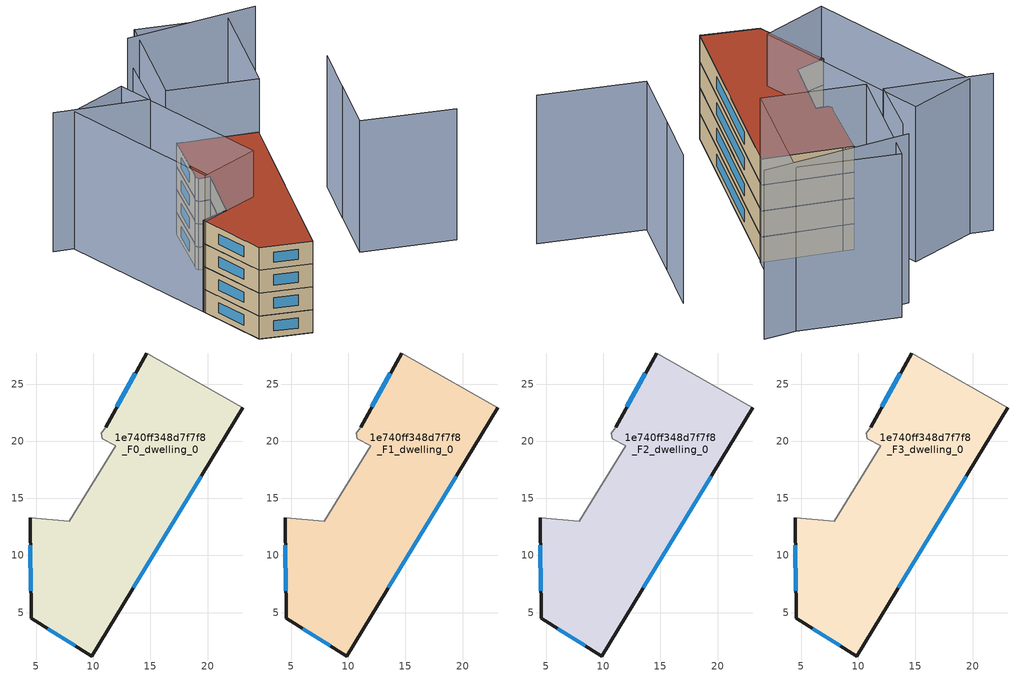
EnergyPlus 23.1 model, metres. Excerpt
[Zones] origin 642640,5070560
1e740ff348d7f7f8_F0_dwelling_0
 floor ground (EU_floor_Construction): 9.87,1.2 23.09,22.91 15.68,27.12 14.68,27.72 11.08,21.21 10.68,20.71 10.78,20.21 11.98,19.61 7.87,13.01 4.47,13.31 4.57,4.5 z0
 wall outside (EU_wall_Construction): 11.08,21.21 14.68,27.72 / 23.09,22.91 9.87,1.2 4.57,4.5 4.47,13.31 z0:3
 wall adiabatic (EU_wall_Construction): 14.68,27.72 15.68,27.12 23.09,22.91 / 4.47,13.31 7.87,13.01 11.98,19.61 10.78,20.21 10.68,20.71 11.08,21.21 z0:3
 window (EU_Window_Construction): 12.07,23 13.69,25.93 / 19.45,16.94 13.51,7.17 / 8.41,2.11 6.03,3.59 / 4.54,6.93 4.5,10.89 z0.83:2.17
1e740ff348d7f7f8_F1_dwelling_0
 floor to 1e740ff348d7f7f8_F0_dwelling_0 (EU_floor_Construction): 9.87,1.2 23.09,22.91 15.68,27.12 14.68,27.72 11.08,21.21 10.68,20.71 10.78,20.21 11.98,19.61 7.87,13.01 4.47,13.31 4.57,4.5 z3
 wall outside (EU_wall_Construction): 11.08,21.21 14.68,27.72 / 23.09,22.91 9.87,1.2 4.57,4.5 4.47,13.31 z3:6
 wall adiabatic (EU_wall_Construction): 14.68,27.72 15.68,27.12 23.09,22.91 / 4.47,13.31 7.87,13.01 11.98,19.61 10.78,20.21 10.68,20.71 11.08,21.21 z3:6
 window (EU_Window_Construction): 12.07,23 13.69,25.93 / 19.45,16.94 13.51,7.17 / 8.41,2.11 6.03,3.59 / 4.54,6.93 4.5,10.89 z3.83:5.17
1e740ff348d7f7f8_F2_dwelling_0
 floor to 1e740ff348d7f7f8_F1_dwelling_0 (EU_floor_Construction): 9.87,1.2 23.09,22.91 15.68,27.12 14.68,27.72 11.08,21.21 10.68,20.71 10.78,20.21 11.98,19.61 7.87,13.01 4.47,13.31 4.57,4.5 z6
 wall outside (EU_wall_Construction): 11.08,21.21 14.68,27.72 / 23.09,22.91 9.87,1.2 4.57,4.5 4.47,13.31 z6:9
 wall adiabatic (EU_wall_Construction): 14.68,27.72 15.68,27.12 23.09,22.91 / 4.47,13.31 7.87,13.01 11.98,19.61 10.78,20.21 10.68,20.71 11.08,21.21 z6:9
 window (EU_Window_Construction): 12.07,23 13.69,25.93 / 19.45,16.94 13.51,7.17 / 8.41,2.11 6.03,3.59 / 4.54,6.93 4.5,10.89 z6.83:8.17
1e740ff348d7f7f8_F3_dwelling_0
 floor to 1e740ff348d7f7f8_F2_dwelling_0 (EU_floor_Construction): 9.87,1.2 23.09,22.91 15.68,27.12 14.68,27.72 11.08,21.21 10.68,20.71 10.78,20.21 11.98,19.61 7.87,13.01 4.47,13.31 4.57,4.5 z9
 wall outside (EU_wall_Construction): 11.08,21.21 14.68,27.72 / 23.09,22.91 9.87,1.2 4.57,4.5 4.47,13.31 z9:12
 wall adiabatic (EU_wall_Construction): 14.68,27.72 15.68,27.12 23.09,22.91 / 4.47,13.31 7.87,13.01 11.98,19.61 10.78,20.21 10.68,20.71 11.08,21.21 z9:12
 window (EU_Window_Construction): 12.07,23 13.69,25.93 / 19.45,16.94 13.51,7.17 / 8.41,2.11 6.03,3.59 / 4.54,6.93 4.5,10.89 z9.83:11.17
 roof outside (EU_roof_Construction): 23.09,22.91 9.87,1.2 4.57,4.5 4.47,13.31 7.87,13.01 11.98,19.61 10.78,20.21 10.68,20.71 11.08,21.21 14.68,27.72 15.68,27.12 z12
shading: 36.17,4.24 26.46,10.11 / 26.46,10.11 30.69,17.1 / 30.55,16.93 34.3,23.01 z0:17.2; 4.47,12.98 4.28,33.72 / 4.28,33.72 12.04,33.8 / 12.04,33.8 12.24,13.05 / 12.24,13.05 4.47,12.98 z0:18; 20.89,40.52 30.3,34.92 / 30.3,34.92 23.03,22.74 / 23.03,22.74 13.63,28.34 / 13.63,28.34 20.89,40.52 z0:19; 15.64,35.47 12.08,29.22 / 12.08,29.22 2.13,34.88 z0:18.2; 33.62,33.78 18.35,39.01 z0:19.6
[Building]
EU S2 Campaign: North Axis=0; Terrain=City; Solar Distribution=FullExterior
[Site:Location]
Lyon-Bron: Latitude=45.75; Longitude=5; Time Zone=1; Elevation=198
[SizingPeriod:WeatherFileDays]
AnnualSizingPeriod: Begin Month=1; Begin Day of Month=1; End Month=12; End Day of Month=31; Day of Week for Start Day=Monday; Use Weather File Daylight Saving Period=No; Use Weather File Rain and Snow Indicators=No
[MATERIAL]
EU_InternalMass_Material: Roughness=MediumRough; Thickness=0.1; Conductivity=1; Density=1800; Specific Heat=900; Thermal Absorptance=0.9; Solar Absorptance=0.7; Visible Absorptance=0.7
[MATERIAL:NOMASS] Roughness=MediumRough; Thermal Absorptance=0.9; Solar Absorptance=0.7; Visible Absorptance=0.7
Name | Thermal Resistance
EU_wall_NoMass | 0.87146
EU_roof_NoMass | 0.842276
EU_floor_NoMass | 0.496999
[WINDOWMATERIAL:SIMPLEGLAZINGSYSTEM]
EU_Window_SimpleGlazing: UFactor=2.2525; Solar Heat Gain Coefficient=0.76; Visible Transmittance=0.76
[CONSTRUCTION]
EU_wall_Construction: EU_wall_NoMass
EU_roof_Construction: EU_roof_NoMass
EU_floor_Construction: EU_floor_NoMass
EU_InternalMass_Construction: EU_InternalMass_Material
EU_Window_Construction: EU_Window_SimpleGlazing
[ZONE] Type=1; Multiplier=1; Ceiling Height=autocalculate; Floor Area=autocalculate; Part of Total Floor Area=Yes
Name | Volume
1e740ff348d7f7f8_F0_dwelling_0; 1e740ff348d7f7f8_F1_dwelling_0; 1e740ff348d7f7f8_F2_dwelling_0 | 659.028
1e740ff348d7f7f8_F3_dwelling_0 | 1977.08
[INTERNALMASS] Construction=EU_InternalMass_Construction; Surface Area=219.676
Name | Zone or ZoneList
1e740ff348d7f7f8_F0_dwelling_0_EU_InternalMass | 1e740ff348d7f7f8_F0_dwelling_0
1e740ff348d7f7f8_F1_dwelling_0_EU_InternalMass | 1e740ff348d7f7f8_F1_dwelling_0
1e740ff348d7f7f8_F2_dwelling_0_EU_InternalMass | 1e740ff348d7f7f8_F2_dwelling_0
1e740ff348d7f7f8_F3_dwelling_0_EU_InternalMass | 1e740ff348d7f7f8_F3_dwelling_0
[OTHEREQUIPMENT] Fuel Type=Electricity; Design Level Calculation Method=Watts/Area; Power per Zone Floor Area=1; Fraction Latent=0; Fraction Radiant=0; Fraction Lost=0; Carbon Dioxide Generation Rate=0; EndUse Subcategory=EU_Step8_InternalGains
Name | Zone or ZoneList or Space or SpaceList | Schedule
EU_Step8_InternalGain_1e740ff348d7f7f8_F0_dwelling_0_f000 | 1e740ff348d7f7f8_F0_dwelling_0 | EU_Step8_GainSchedule_1e740ff348d7f7f8_F0_dwelling_0_f000
EU_Step8_InternalGain_1e740ff348d7f7f8_F1_dwelling_0_f000 | 1e740ff348d7f7f8_F1_dwelling_0 | EU_Step8_GainSchedule_1e740ff348d7f7f8_F1_dwelling_0_f000
EU_Step8_InternalGain_1e740ff348d7f7f8_F2_dwelling_0_f000 | 1e740ff348d7f7f8_F2_dwelling_0 | EU_Step8_GainSchedule_1e740ff348d7f7f8_F2_dwelling_0_f000
EU_Step8_InternalGain_1e740ff348d7f7f8_F3_dwelling_0_f000 | 1e740ff348d7f7f8_F3_dwelling_0 | EU_Step8_GainSchedule_1e740ff348d7f7f8_F3_dwelling_0_f000
[ZONEVENTILATION:DESIGNFLOWRATE] Schedule=EU_AlwaysOn; Design Flow Rate Calculation Method=AirChanges/Hour; Air Changes per Hour=0.425; Ventilation Type=Natural; Fan Pressure Rise=0; Fan Total Efficiency=1; Constant Term Coefficient=1; Temperature Term Coefficient=0; Velocity Term Coefficient=0; Velocity Squared Term Coefficient=0; Minimum Indoor Temperature=-100; Maximum Indoor Temperature=100; Delta Temperature=-100; Minimum Outdoor Temperature=-100; Maximum Outdoor Temperature=100; Maximum Wind Speed=40
Name | Zone or ZoneList or Space or SpaceList
EU_ConstantAir_1e740ff348d7f7f8_F0_dwelling_0 | 1e740ff348d7f7f8_F0_dwelling_0
EU_ConstantAir_1e740ff348d7f7f8_F1_dwelling_0 | 1e740ff348d7f7f8_F1_dwelling_0
EU_ConstantAir_1e740ff348d7f7f8_F2_dwelling_0 | 1e740ff348d7f7f8_F2_dwelling_0
EU_ConstantAir_1e740ff348d7f7f8_F3_dwelling_0 | 1e740ff348d7f7f8_F3_dwelling_0
[HVACTEMPLATE:THERMOSTAT] Constant Heating Setpoint=20; Constant Cooling Setpoint=50
EU_HeatOnly_1e740ff348d7f7f8_F0_dwelling_0; EU_HeatOnly_1e740ff348d7f7f8_F1_dwelling_0; EU_HeatOnly_1e740ff348d7f7f8_F2_dwelling_0; EU_HeatOnly_1e740ff348d7f7f8_F3_dwelling_0
[HVACTEMPLATE:ZONE:IDEALLOADSAIRSYSTEM] System Availability Schedule=EU_AlwaysOn; Maximum Heating Supply Air Temperature=50; Minimum Cooling Supply Air Temperature=13; Maximum Heating Supply Air Humidity Ratio=0.0156; Minimum Cooling Supply Air Humidity Ratio=0.0077; Heating Limit=NoLimit; Cooling Limit=NoLimit; Heating Availability Schedule=EU_AlwaysOn; Cooling Availability Schedule=EU_CoolingOff; Dehumidification Control Type=ConstantSensibleHeatRatio; Cooling Sensible Heat Ratio=0.7; Dehumidification Setpoint=60; Humidification Control Type=None; Humidification Setpoint=30; Outdoor Air Method=None; Outdoor Air Flow Rate per Person=0.00944; Outdoor Air Flow Rate per Zone Floor Area=0; Outdoor Air Flow Rate per Zone=0; Demand Controlled Ventilation Type=None; Outdoor Air Economizer Type=NoEconomizer; Heat Recovery Type=None; Sensible Heat Recovery Effectiveness=0.7; Latent Heat Recovery Effectiveness=0.65
Name | Template Thermostat
1e740ff348d7f7f8_F0_dwelling_0 | EU_HeatOnly_1e740ff348d7f7f8_F0_dwelling_0
1e740ff348d7f7f8_F1_dwelling_0 | EU_HeatOnly_1e740ff348d7f7f8_F1_dwelling_0
1e740ff348d7f7f8_F2_dwelling_0 | EU_HeatOnly_1e740ff348d7f7f8_F2_dwelling_0
1e740ff348d7f7f8_F3_dwelling_0 | EU_HeatOnly_1e740ff348d7f7f8_F3_dwelling_0
[SIZING:ZONE] Zone Cooling Design Supply Air Temperature Input Method=SupplyAirTemperature; Zone Cooling Design Supply Air Temperature=13; Zone Heating Design Supply Air Temperature Input Method=SupplyAirTemperature; Zone Heating Design Supply Air Temperature=50; Zone Cooling Design Supply Air Humidity Ratio=0.008; Zone Heating Design Supply Air Humidity Ratio=0.008; Cooling Design Air Flow Method=DesignDay; Cooling Design Air Flow Rate=0; Cooling Minimum Air Flow per Zone Floor Area=0.000762; Cooling Minimum Air Flow=0; Cooling Minimum Air Flow Fraction=0.2; Heating Design Air Flow Method=DesignDay; Heating Design Air Flow Rate=0; Heating Maximum Air Flow per Zone Floor Area=0.002032; Heating Maximum Air Flow=0.141576; Heating Maximum Air Flow Fraction=0.3; Account for Dedicated Outdoor Air System=No; Dedicated Outdoor Air System Control Strategy=NeutralSupplyAir; Dedicated Outdoor Air Low Setpoint Temperature for Design=autosize; Dedicated Outdoor Air High Setpoint Temperature for Design=autosize; Zone Load Sizing Method=Sensible Load Only No Latent Load; Zone Latent Cooling Design Supply Air Humidity Ratio Input Method=HumidityRatioDifference; Zone Cooling Design Supply Air Humidity Ratio Difference=0.005; Zone Latent Heating Design Supply Air Humidity Ratio Input Method=HumidityRatioDifference; Zone Humidification Design Supply Air Humidity Ratio Difference=0.005
1e740ff348d7f7f8_F0_dwelling_0; 1e740ff348d7f7f8_F1_dwelling_0; 1e740ff348d7f7f8_F2_dwelling_0; 1e740ff348d7f7f8_F3_dwelling_0
[SCHEDULE:CONSTANT]
Name | Hourly Value
EU_AlwaysOn | 1
EU_CoolingOff | 0
[SCHEDULE:FILE] Column Number=1; Rows to Skip at Top=0; Number of Hours of Data=8760; Column Separator=Comma; Interpolate to Timestep=No; Minutes per Item=60; Adjust Schedule for Daylight Savings=Yes
Name | File
EU_Step8_GainSchedule_1e740ff348d7f7f8_F0_dwelling_0_f000 | ../../schedules/1e740ff348d7f7f8/1e740ff348d7f7f8_F0_dwelling_0_f000_gain.csv
EU_Step8_GainSchedule_1e740ff348d7f7f8_F1_dwelling_0_f000 | ../../schedules/1e740ff348d7f7f8/1e740ff348d7f7f8_F1_dwelling_0_f000_gain.csv
EU_Step8_GainSchedule_1e740ff348d7f7f8_F2_dwelling_0_f000 | ../../schedules/1e740ff348d7f7f8/1e740ff348d7f7f8_F2_dwelling_0_f000_gain.csv
EU_Step8_GainSchedule_1e740ff348d7f7f8_F3_dwelling_0_f000 | ../../schedules/1e740ff348d7f7f8/1e740ff348d7f7f8_F3_dwelling_0_f000_gain.csv
